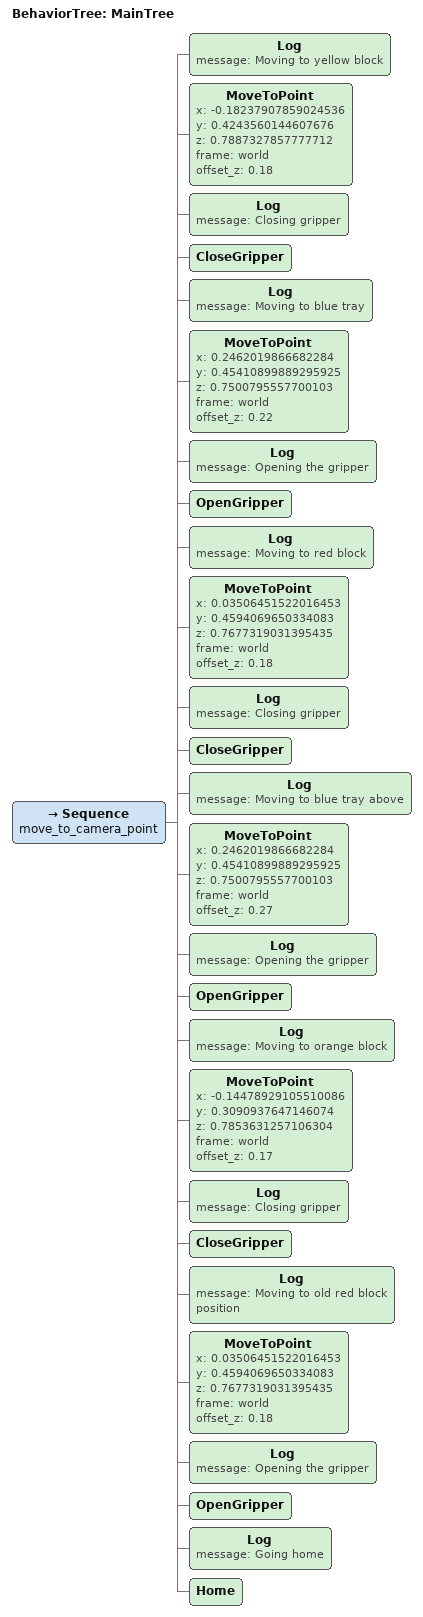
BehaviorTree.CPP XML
<?xml version="1.0"?>
<root BTCPP_format="4" main_tree_to_execute="MainTree">

  <BehaviorTree ID="MainTree">
    <Sequence name="move_to_camera_point">
      <Log message="Moving to yellow block"/>
      <MoveToPoint x="-0.18237907859024536" y="0.4243560144607676" z="0.7887327857777712" frame="world" offset_z="0.18"/>
      <Log message="Closing gripper"/>
      <CloseGripper/>
      <Log message="Moving to blue tray"/>
      <MoveToPoint x="0.2462019866682284" y="0.45410899889295925" z="0.7500795557700103" frame="world" offset_z="0.22"/>
      <Log message="Opening the gripper"/>
      <OpenGripper/>
      <Log message="Moving to red block"/>
      <MoveToPoint x="0.03506451522016453" y="0.4594069650334083" z="0.7677319031395435" frame="world" offset_z="0.18"/>
      <Log message="Closing gripper"/>
      <CloseGripper/>
      <Log message="Moving to blue tray above"/>
      <MoveToPoint x="0.2462019866682284" y="0.45410899889295925" z="0.7500795557700103" frame="world" offset_z="0.27"/>
      <Log message="Opening the gripper"/>
      <OpenGripper/>
      <Log message="Moving to orange block"/>
      <MoveToPoint x="-0.14478929105510086" y="0.3090937647146074" z="0.7853631257106304" frame="world" offset_z="0.17"/>
      <Log message="Closing gripper"/>
      <CloseGripper/>
       <Log message="Moving to old red block position"/>
      <MoveToPoint x="0.03506451522016453" y="0.4594069650334083" z="0.7677319031395435" frame="world" offset_z="0.18"/>
      <Log message="Opening the gripper"/>
      <OpenGripper/>
      <Log message="Going home"/>
      <Home/>
    </Sequence>
  </BehaviorTree>

</root>
